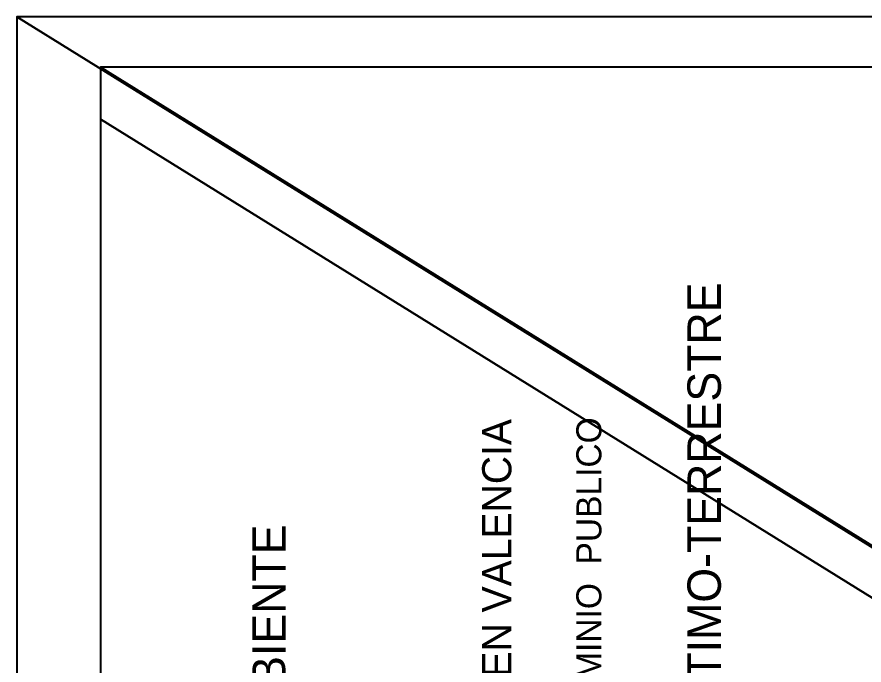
# Model space of a CAD drawing. Extents: x 747954 to 748544, y 4316381 to 4317408.
# Drawn here: x 747954.5 to 748056, y 4317329.9 to 4317407.5 of the extents above; entities that cross this region are included whole.
import ezdxf
from ezdxf.enums import TextEntityAlignment as Align

# ---------------------------------------------------------------- set-up
doc = ezdxf.new("R2010")
doc.units = 0
doc.layers.get('0').update_dxf_attribs({"linetype": 'CONTINUOUS'})

msp = doc.modelspace()

# ---------------------------------------------------------------- texts
at = {"color": 0, "linetype": 'CONTINUOUS'}
for s, p in [('DESLINDE DE DOMINIO PUBLICO MARITIMO-TERRESTRE ', (748038.81, 4317227.71)), ('MINISTERIO DE MEDIO AMBIENTE', (747986.68, 4317258.77))]:
    msp.add_text(s, height=4, rotation=90, dxfattribs=at).set_placement(p)
for s, height, p in [('DEMARCACION DE COSTAS EN VALENCIA', 3.5, (748011.97, 4317311.51)), ('SERVICIO  DE  GESTION  DEL  DOMINIO  PUBLICO', 3, (748023, 4317311.08))]:
    msp.add_text(s, height=height, rotation=90, dxfattribs=at).set_placement(p, align=Align.MIDDLE)

# ---------------------------------------------------------------- meshes
mesh = msp.add_polyface(dxfattribs=at)
corners = [(747954.5, 4316381), (747954.5, 4316381), (747954.5, 4316571.96), (748262.5, 4316381), (747954.5, 4316746.49), (748544, 4316381), (747954.5, 4317407.5), (748544, 4317042.01), (748544, 4317407.5)]
mesh.append_faces([[corners[k] for k in face] for face in [(0, 1, 3, 2), (2, 3, 5, 4), (4, 5, 7, 6), (6, 7, 8, 8)]], dxfattribs={"vtx0": -1, "vtx2": -1, "color": 0})
mesh = msp.add_polyface(dxfattribs=at)
corners = [(747964.5, 4317221), (747964.5, 4317221), (747964.5, 4317395.27), (748245.58, 4317221), (747964.5, 4317401.5), (748245.58, 4317227.23), (748245.58, 4317401.5)]
mesh.append_faces([[corners[k] for k in face] for face in [(0, 1, 3, 2), (2, 3, 5, 4), (4, 5, 6, 6)]], dxfattribs={"vtx0": -1, "vtx2": -1, "color": 0})

doc.saveas('drawing.dxf')
